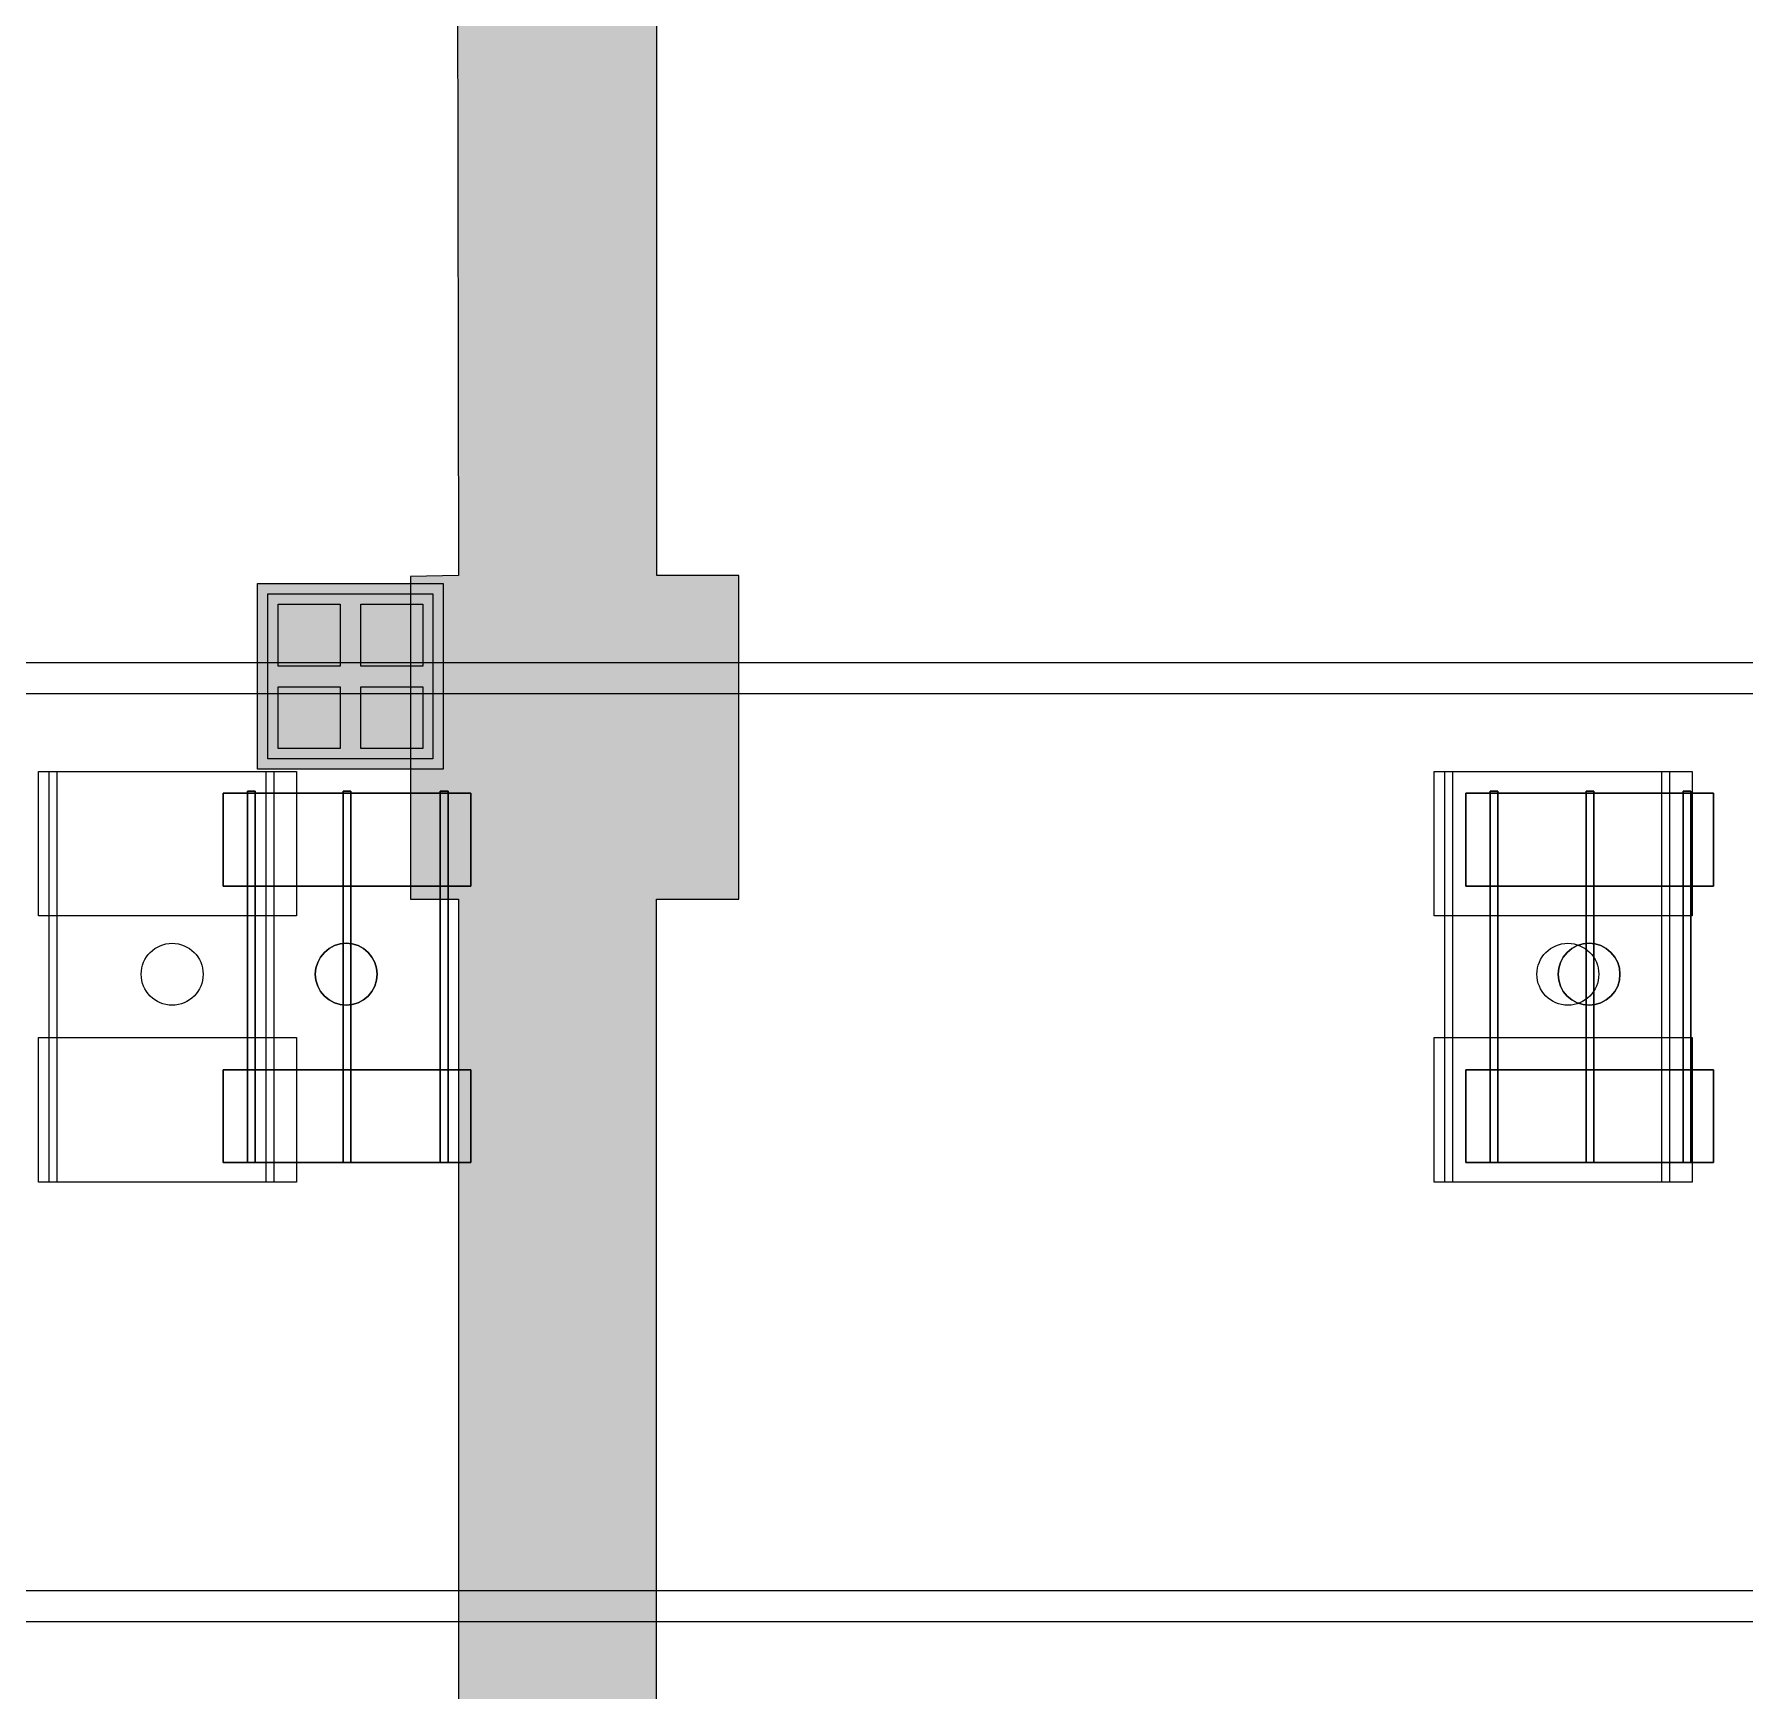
# Model space of a CAD drawing. Header units: inches. Extents: x -10671 to 1761, y -674 to 7170.
# Drawn here: x -3679.6 to -3347.9, y 3421.6 to 3742.8 of the extents above; entities that cross this region are included whole.
import ezdxf

# ---------------------------------------------------------------- set-up
doc = ezdxf.new("R2010")
doc.units = ezdxf.units.IN
doc.header["$LTSCALE"] = 19.2
doc.header["$MEASUREMENT"] = 0
for name, color, linetype, lineweight, true_color in [('DWG-bldg-utility box', 3, 'Continuous', 18, 0x00ff00), ('PDF', 6, 'Continuous', 5, 0xff00ff), ('Venue-Ceiling-HVAC', 7, 'Continuous', 5, 0xbbbbbb), ('Venue-Rigging Steel-High', 7, 'Continuous', 5, 0x800000)]:
    doc.layers.add(name, color=color, linetype=linetype, lineweight=lineweight, true_color=true_color)
doc.layers.add('Venue-Ceiling-Lights', color=7, linetype='Continuous', lineweight=5)
doc.layers.add('Venue-Floor Pockets', color=7, linetype='Continuous', lineweight=5)

# ---------------------------------------------------------------- blocks, each defined once
blk = doc.blocks.new('FLOORBOX')
at = {"layer": 'Venue-Floor Pockets', "linetype": 'Continuous', "lineweight": 0, "true_color": 0xaaaaaa}
blk.add_hatch(color=253, dxfattribs=at).paths.add_polyline_path([(-18, 18), (18, 18), (18, -18), (-18, -18)])
at = {"layer": 'Venue-Floor Pockets', "linetype": 'Continuous', "lineweight": 0, "true_color": 0xbbbbbb}
blk.add_hatch(color=9, dxfattribs=at).paths.add_polyline_path([(-16, 16), (16, 16), (16, -16), (-16, -16)])
at = {"layer": 'Venue-Floor Pockets', "linetype": 'Continuous', "lineweight": 0, "true_color": 0xdddddd}
for points in [[(-14, 14), (-2, 14), (-2, 2), (-14, 2)], [(2, 14), (14, 14), (14, 2), (2, 2)], [(-14, -2), (-2, -2), (-2, -14), (-14, -14)], [(2, -2), (14, -2), (14, -14), (2, -14)]]:
    blk.add_hatch(color=254, dxfattribs=at).paths.add_polyline_path(points)
at = {"layer": 'Venue-Floor Pockets', "color": 7, "linetype": 'Continuous', "lineweight": 5, "flags": 128}
for points in [[(-18, 18), (18, 18), (18, -18), (-18, -18)], [(-16, 16), (16, 16), (16, -16), (-16, -16)], [(-14, 14), (-2, 14), (-2, 2), (-14, 2)], [(2, 14), (14, 14), (14, 2), (2, 2)], [(-14, -2), (-2, -2), (-2, -14), (-14, -14)], [(2, -2), (14, -2), (14, -14), (2, -14)]]:
    blk.add_lwpolyline(points, close=True, dxfattribs=at)
blk = doc.blocks.new('Group-1619-1')
at = {"layer": 'PDF'}
for points, invisible_edges in [([(-3379.25, 3566.43, 388), (-3381.41, 3565.54, 388), (-3383.62, 3562.84, 388), (-3379.25, 3566.43, 388)], 15), ([(-3372.53, 3562.84, 388), (-3379.25, 3566.43, 388), (-3383.62, 3562.84, 388), (-3372.53, 3562.84, 388)], 15), ([(-3381.41, 3565.54, 398), (-3380.37, 3566.09, 398), (-3379.25, 3566.43, 398), (-3381.41, 3565.54, 398)], 12), ([(-3381.41, 3565.54, 398), (-3379.25, 3566.43, 398), (-3376.91, 3566.43, 398), (-3381.41, 3565.54, 398)], 15), ([(-3381.41, 3565.54, 398), (-3376.91, 3566.43, 398), (-3372.53, 3562.84, 398), (-3381.41, 3565.54, 398)], 15), ([(-3379.25, 3566.43, 388), (-3380.37, 3566.09, 388), (-3381.41, 3565.54, 388), (-3379.25, 3566.43, 388)], 12), ([(-3379.25, 3566.43, 398), (-3378.08, 3566.55, 398), (-3376.91, 3566.43, 398), (-3379.25, 3566.43, 398)], 12), ([(-3376.91, 3566.43, 388), (-3378.08, 3566.55, 388), (-3379.25, 3566.43, 388), (-3376.91, 3566.43, 388)], 12), ([(-3374.74, 3565.54, 388), (-3376.91, 3566.43, 388), (-3379.25, 3566.43, 388), (-3374.74, 3565.54, 388)], 15), ([(-3372.53, 3562.84, 388), (-3374.74, 3565.54, 388), (-3379.25, 3566.43, 388), (-3372.53, 3562.84, 388)], 15), ([(-3376.91, 3566.43, 398), (-3375.78, 3566.09, 398), (-3374.74, 3565.54, 398), (-3376.91, 3566.43, 398)], 12), ([(-3376.91, 3566.43, 398), (-3374.74, 3565.54, 398), (-3372.53, 3562.84, 398), (-3376.91, 3566.43, 398)], 15), ([(-3374.74, 3565.54, 388), (-3375.78, 3566.09, 388), (-3376.91, 3566.43, 388), (-3374.74, 3565.54, 388)], 12), ([(-3384.08, 3560.55, 398), (-3383.96, 3561.72, 398), (-3383.62, 3562.84, 398), (-3384.08, 3560.55, 398)], 12), ([(-3383.96, 3559.38, 398), (-3384.08, 3560.55, 398), (-3383.62, 3562.84, 398), (-3383.96, 3559.38, 398)], 14), ([(-3383.62, 3562.84, 388), (-3383.96, 3561.72, 388), (-3384.08, 3560.55, 388), (-3383.62, 3562.84, 388)], 12), ([(-3383.62, 3562.84, 388), (-3384.08, 3560.55, 388), (-3383.96, 3559.38, 388), (-3383.62, 3562.84, 388)], 13), ([(-3383.96, 3559.38, 398), (-3383.62, 3562.84, 398), (-3381.41, 3565.54, 398), (-3383.96, 3559.38, 398)], 15), ([(-3380.37, 3555, 398), (-3383.96, 3559.38, 398), (-3381.41, 3565.54, 398), (-3380.37, 3555, 398)], 15), ([(-3383.62, 3562.84, 388), (-3383.96, 3559.38, 388), (-3380.37, 3555, 388), (-3383.62, 3562.84, 388)], 15), ([(-3383.62, 3562.84, 398), (-3383.07, 3563.88, 398), (-3381.41, 3565.54, 398), (-3383.62, 3562.84, 398)], 14), ([(-3381.41, 3565.54, 388), (-3383.07, 3563.88, 388), (-3383.62, 3562.84, 388), (-3381.41, 3565.54, 388)], 13), ([(-3383.62, 3562.84, 388), (-3380.37, 3555, 388), (-3372.53, 3562.84, 388), (-3383.62, 3562.84, 388)], 15), ([(-3383.07, 3563.88, 398), (-3382.32, 3564.79, 398), (-3381.41, 3565.54, 398), (-3383.07, 3563.88, 398)], 12), ([(-3381.41, 3565.54, 388), (-3382.32, 3564.79, 388), (-3383.07, 3563.88, 388), (-3381.41, 3565.54, 388)], 12), ([(-3380.37, 3555, 398), (-3381.41, 3565.54, 398), (-3372.53, 3562.84, 398), (-3380.37, 3555, 398)], 15), ([(-3372.53, 3562.84, 398), (-3373.09, 3557.21, 398), (-3380.37, 3555, 398), (-3372.53, 3562.84, 398)], 15), ([(-3380.37, 3555, 388), (-3373.09, 3557.21, 388), (-3372.53, 3562.84, 388), (-3380.37, 3555, 388)], 15), ([(-3374.74, 3565.54, 398), (-3373.83, 3564.79, 398), (-3373.09, 3563.88, 398), (-3374.74, 3565.54, 398)], 12), ([(-3374.74, 3565.54, 398), (-3373.09, 3563.88, 398), (-3372.53, 3562.84, 398), (-3374.74, 3565.54, 398)], 13), ([(-3373.09, 3563.88, 388), (-3373.83, 3564.79, 388), (-3374.74, 3565.54, 388), (-3373.09, 3563.88, 388)], 12), ([(-3372.53, 3562.84, 388), (-3373.09, 3563.88, 388), (-3374.74, 3565.54, 388), (-3372.53, 3562.84, 388)], 14), ([(-3372.53, 3562.84, 398), (-3372.08, 3560.55, 398), (-3373.09, 3557.21, 398), (-3372.53, 3562.84, 398)], 15), ([(-3373.09, 3557.21, 388), (-3372.08, 3560.55, 388), (-3372.53, 3562.84, 388), (-3373.09, 3557.21, 388)], 15), ([(-3372.53, 3562.84, 398), (-3372.19, 3561.72, 398), (-3372.08, 3560.55, 398), (-3372.53, 3562.84, 398)], 12), ([(-3372.08, 3560.55, 388), (-3372.19, 3561.72, 388), (-3372.53, 3562.84, 388), (-3372.08, 3560.55, 388)], 12), ([(-3383.07, 3557.21, 398), (-3383.62, 3558.25, 398), (-3383.96, 3559.38, 398), (-3383.07, 3557.21, 398)], 12), ([(-3382.32, 3556.3, 398), (-3383.07, 3557.21, 398), (-3383.96, 3559.38, 398), (-3382.32, 3556.3, 398)], 14), ([(-3380.37, 3555, 398), (-3382.32, 3556.3, 398), (-3383.96, 3559.38, 398), (-3380.37, 3555, 398)], 15), ([(-3383.96, 3559.38, 388), (-3383.62, 3558.25, 388), (-3383.07, 3557.21, 388), (-3383.96, 3559.38, 388)], 12), ([(-3383.96, 3559.38, 388), (-3383.07, 3557.21, 388), (-3382.32, 3556.3, 388), (-3383.96, 3559.38, 388)], 13), ([(-3383.96, 3559.38, 388), (-3382.32, 3556.3, 388), (-3380.37, 3555, 388), (-3383.96, 3559.38, 388)], 15), ([(-3372.08, 3560.55, 398), (-3372.19, 3559.38, 398), (-3373.09, 3557.21, 398), (-3372.08, 3560.55, 398)], 14), ([(-3373.09, 3557.21, 388), (-3372.19, 3559.38, 388), (-3372.08, 3560.55, 388), (-3373.09, 3557.21, 388)], 13), ([(-3372.19, 3559.38, 398), (-3372.53, 3558.25, 398), (-3373.09, 3557.21, 398), (-3372.19, 3559.38, 398)], 12), ([(-3373.09, 3557.21, 388), (-3372.53, 3558.25, 388), (-3372.19, 3559.38, 388), (-3373.09, 3557.21, 388)], 12), ([(-3380.37, 3555, 398), (-3381.41, 3555.56, 398), (-3382.32, 3556.3, 398), (-3380.37, 3555, 398)], 12), ([(-3382.32, 3556.3, 388), (-3381.41, 3555.56, 388), (-3380.37, 3555, 388), (-3382.32, 3556.3, 388)], 12), ([(-3373.09, 3557.21, 398), (-3376.91, 3554.66, 398), (-3380.37, 3555, 398), (-3373.09, 3557.21, 398)], 15), ([(-3380.37, 3555, 388), (-3376.91, 3554.66, 388), (-3373.09, 3557.21, 388), (-3380.37, 3555, 388)], 15), ([(-3373.09, 3557.21, 398), (-3375.78, 3555, 398), (-3376.91, 3554.66, 398), (-3373.09, 3557.21, 398)], 13), ([(-3376.91, 3554.66, 388), (-3375.78, 3555, 388), (-3373.09, 3557.21, 388), (-3376.91, 3554.66, 388)], 14), ([(-3373.09, 3557.21, 398), (-3373.83, 3556.3, 398), (-3375.78, 3555, 398), (-3373.09, 3557.21, 398)], 14), ([(-3375.78, 3555, 388), (-3373.83, 3556.3, 388), (-3373.09, 3557.21, 388), (-3375.78, 3555, 388)], 13), ([(-3373.83, 3556.3, 398), (-3374.74, 3555.56, 398), (-3375.78, 3555, 398), (-3373.83, 3556.3, 398)], 12), ([(-3375.78, 3555, 388), (-3374.74, 3555.56, 388), (-3373.83, 3556.3, 388), (-3375.78, 3555, 388)], 12), ([(-3376.91, 3554.66, 398), (-3379.25, 3554.66, 398), (-3380.37, 3555, 398), (-3376.91, 3554.66, 398)], 13), ([(-3380.37, 3555, 388), (-3379.25, 3554.66, 388), (-3376.91, 3554.66, 388), (-3380.37, 3555, 388)], 14), ([(-3376.91, 3554.66, 398), (-3378.08, 3554.55, 398), (-3379.25, 3554.66, 398), (-3376.91, 3554.66, 398)], 12), ([(-3379.25, 3554.66, 388), (-3378.08, 3554.55, 388), (-3376.91, 3554.66, 388), (-3379.25, 3554.66, 388)], 12)]:
    blk.add_3dface(points, dxfattribs=dict(at, invisible_edges=invisible_edges))
for points in [[(-3381.41, 3565.54, 388), (-3381.41, 3565.54, 398), (-3380.37, 3566.09, 398), (-3380.37, 3566.09, 388)], [(-3380.37, 3566.09, 388), (-3380.37, 3566.09, 398), (-3379.25, 3566.43, 398), (-3379.25, 3566.43, 388)], [(-3379.25, 3566.43, 388), (-3379.25, 3566.43, 398), (-3378.08, 3566.55, 398), (-3378.08, 3566.55, 388)], [(-3378.08, 3566.55, 388), (-3378.08, 3566.55, 398), (-3376.91, 3566.43, 398), (-3376.91, 3566.43, 388)], [(-3376.91, 3566.43, 388), (-3376.91, 3566.43, 398), (-3375.78, 3566.09, 398), (-3375.78, 3566.09, 388)], [(-3375.78, 3566.09, 388), (-3375.78, 3566.09, 398), (-3374.74, 3565.54, 398), (-3374.74, 3565.54, 388)], [(-3383.96, 3561.72, 388), (-3383.96, 3561.72, 398), (-3383.62, 3562.84, 398), (-3383.62, 3562.84, 388)], [(-3383.62, 3562.84, 388), (-3383.62, 3562.84, 398), (-3383.07, 3563.88, 398), (-3383.07, 3563.88, 388)], [(-3383.07, 3563.88, 388), (-3383.07, 3563.88, 398), (-3382.32, 3564.79, 398), (-3382.32, 3564.79, 388)], [(-3382.32, 3564.79, 388), (-3382.32, 3564.79, 398), (-3381.41, 3565.54, 398), (-3381.41, 3565.54, 388)], [(-3374.74, 3565.54, 388), (-3374.74, 3565.54, 398), (-3373.83, 3564.79, 398), (-3373.83, 3564.79, 388)], [(-3373.83, 3564.79, 388), (-3373.83, 3564.79, 398), (-3373.09, 3563.88, 398), (-3373.09, 3563.88, 388)], [(-3373.09, 3563.88, 388), (-3373.09, 3563.88, 398), (-3372.53, 3562.84, 398), (-3372.53, 3562.84, 388)], [(-3372.53, 3562.84, 388), (-3372.53, 3562.84, 398), (-3372.19, 3561.72, 398), (-3372.19, 3561.72, 388)], [(-3384.08, 3560.55, 388), (-3384.08, 3560.55, 398), (-3383.96, 3561.72, 398), (-3383.96, 3561.72, 388)], [(-3383.96, 3559.38, 388), (-3383.96, 3559.38, 398), (-3384.08, 3560.55, 398), (-3384.08, 3560.55, 388)], [(-3383.62, 3558.25, 388), (-3383.62, 3558.25, 398), (-3383.96, 3559.38, 398), (-3383.96, 3559.38, 388)], [(-3372.19, 3559.38, 388), (-3372.19, 3559.38, 398), (-3372.53, 3558.25, 398), (-3372.53, 3558.25, 388)], [(-3372.19, 3561.72, 388), (-3372.19, 3561.72, 398), (-3372.08, 3560.55, 398), (-3372.08, 3560.55, 388)], [(-3372.08, 3560.55, 388), (-3372.08, 3560.55, 398), (-3372.19, 3559.38, 398), (-3372.19, 3559.38, 388)], [(-3383.07, 3557.21, 388), (-3383.07, 3557.21, 398), (-3383.62, 3558.25, 398), (-3383.62, 3558.25, 388)], [(-3382.32, 3556.3, 388), (-3382.32, 3556.3, 398), (-3383.07, 3557.21, 398), (-3383.07, 3557.21, 388)], [(-3381.41, 3555.56, 388), (-3381.41, 3555.56, 398), (-3382.32, 3556.3, 398), (-3382.32, 3556.3, 388)], [(-3373.83, 3556.3, 388), (-3373.83, 3556.3, 398), (-3374.74, 3555.56, 398), (-3374.74, 3555.56, 388)], [(-3373.09, 3557.21, 388), (-3373.09, 3557.21, 398), (-3373.83, 3556.3, 398), (-3373.83, 3556.3, 388)], [(-3372.53, 3558.25, 388), (-3372.53, 3558.25, 398), (-3373.09, 3557.21, 398), (-3373.09, 3557.21, 388)], [(-3380.37, 3555, 388), (-3380.37, 3555, 398), (-3381.41, 3555.56, 398), (-3381.41, 3555.56, 388)], [(-3379.25, 3554.66, 388), (-3379.25, 3554.66, 398), (-3380.37, 3555, 398), (-3380.37, 3555, 388)], [(-3378.08, 3554.55, 388), (-3378.08, 3554.55, 398), (-3379.25, 3554.66, 398), (-3379.25, 3554.66, 388)], [(-3376.91, 3554.66, 388), (-3376.91, 3554.66, 398), (-3378.08, 3554.55, 398), (-3378.08, 3554.55, 388)], [(-3375.78, 3555, 388), (-3375.78, 3555, 398), (-3376.91, 3554.66, 398), (-3376.91, 3554.66, 388)], [(-3374.74, 3555.56, 388), (-3374.74, 3555.56, 398), (-3375.78, 3555, 398), (-3375.78, 3555, 388)]]:
    blk.add_3dface(points, dxfattribs=at)
blk = doc.blocks.new('Group-1620-1')
at = {"layer": 'PDF'}
for points in [[(-3401.95, 3595.65, 393.91), (-3401.95, 3595.65, 397.91), (-3353.95, 3595.65, 397.91), (-3353.95, 3595.65, 393.91)], [(-3401.95, 3577.65, 393.91), (-3401.95, 3577.65, 397.91), (-3401.95, 3595.65, 397.91), (-3401.95, 3595.65, 393.91)], [(-3353.95, 3595.65, 397.91), (-3401.95, 3595.65, 397.91), (-3401.95, 3577.65, 397.91), (-3353.95, 3577.65, 397.91)], [(-3353.95, 3577.65, 393.91), (-3401.95, 3577.65, 393.91), (-3401.95, 3595.65, 393.91), (-3353.95, 3595.65, 393.91)], [(-3353.95, 3595.65, 393.91), (-3353.95, 3595.65, 397.91), (-3353.95, 3577.65, 397.91), (-3353.95, 3577.65, 393.91)], [(-3353.95, 3577.65, 393.91), (-3353.95, 3577.65, 397.91), (-3401.95, 3577.65, 397.91), (-3401.95, 3577.65, 393.91)]]:
    blk.add_3dface(points, dxfattribs=at)
blk = doc.blocks.new('Group-1621-1')
at = {"layer": 'PDF'}
for points in [[(-3359.85, 3596.04, 397.97), (-3359.85, 3596.04, 398.97), (-3358.35, 3596.04, 398.97), (-3358.35, 3596.04, 397.97)], [(-3359.85, 3524.04, 397.97), (-3359.85, 3524.04, 398.97), (-3359.85, 3596.04, 398.97), (-3359.85, 3596.04, 397.97)], [(-3358.35, 3596.04, 398.97), (-3359.85, 3596.04, 398.97), (-3359.85, 3524.04, 398.97), (-3358.35, 3524.04, 398.97)], [(-3358.35, 3524.04, 397.97), (-3359.85, 3524.04, 397.97), (-3359.85, 3596.04, 397.97), (-3358.35, 3596.04, 397.97)], [(-3358.35, 3596.04, 397.97), (-3358.35, 3596.04, 398.97), (-3358.35, 3524.04, 398.97), (-3358.35, 3524.04, 397.97)], [(-3358.35, 3524.04, 397.97), (-3358.35, 3524.04, 398.97), (-3359.85, 3524.04, 398.97), (-3359.85, 3524.04, 397.97)]]:
    blk.add_3dface(points, dxfattribs=at)
blk = doc.blocks.new('Group-1622-1')
at = {"layer": 'PDF'}
for points in [[(-3378.67, 3596.04, 397.97), (-3378.67, 3596.04, 398.97), (-3377.17, 3596.04, 398.97), (-3377.17, 3596.04, 397.97)], [(-3378.67, 3524.04, 397.97), (-3378.67, 3524.04, 398.97), (-3378.67, 3596.04, 398.97), (-3378.67, 3596.04, 397.97)], [(-3377.17, 3596.04, 398.97), (-3378.67, 3596.04, 398.97), (-3378.67, 3524.04, 398.97), (-3377.17, 3524.04, 398.97)], [(-3377.17, 3524.04, 397.97), (-3378.67, 3524.04, 397.97), (-3378.67, 3596.04, 397.97), (-3377.17, 3596.04, 397.97)], [(-3377.17, 3596.04, 397.97), (-3377.17, 3596.04, 398.97), (-3377.17, 3524.04, 398.97), (-3377.17, 3524.04, 397.97)], [(-3377.17, 3524.04, 397.97), (-3377.17, 3524.04, 398.97), (-3378.67, 3524.04, 398.97), (-3378.67, 3524.04, 397.97)]]:
    blk.add_3dface(points, dxfattribs=at)
blk = doc.blocks.new('Group-1623-1')
at = {"layer": 'PDF'}
for points in [[(-3397.26, 3596.04, 397.97), (-3397.26, 3596.04, 398.97), (-3395.76, 3596.04, 398.97), (-3395.76, 3596.04, 397.97)], [(-3397.26, 3524.04, 397.97), (-3397.26, 3524.04, 398.97), (-3397.26, 3596.04, 398.97), (-3397.26, 3596.04, 397.97)], [(-3395.76, 3596.04, 398.97), (-3397.26, 3596.04, 398.97), (-3397.26, 3524.04, 398.97), (-3395.76, 3524.04, 398.97)], [(-3395.76, 3524.04, 397.97), (-3397.26, 3524.04, 397.97), (-3397.26, 3596.04, 397.97), (-3395.76, 3596.04, 397.97)], [(-3395.76, 3596.04, 397.97), (-3395.76, 3596.04, 398.97), (-3395.76, 3524.04, 398.97), (-3395.76, 3524.04, 397.97)], [(-3395.76, 3524.04, 397.97), (-3395.76, 3524.04, 398.97), (-3397.26, 3524.04, 398.97), (-3397.26, 3524.04, 397.97)]]:
    blk.add_3dface(points, dxfattribs=at)
blk = doc.blocks.new('Group-1624-1')
at = {"layer": 'PDF'}
for points in [[(-3401.95, 3542.02, 393.91), (-3401.95, 3542.02, 397.91), (-3353.95, 3542.02, 397.91), (-3353.95, 3542.02, 393.91)], [(-3401.95, 3524.02, 393.91), (-3401.95, 3524.02, 397.91), (-3401.95, 3542.02, 397.91), (-3401.95, 3542.02, 393.91)], [(-3353.95, 3542.02, 397.91), (-3401.95, 3542.02, 397.91), (-3401.95, 3524.02, 397.91), (-3353.95, 3524.02, 397.91)], [(-3353.95, 3524.02, 393.91), (-3401.95, 3524.02, 393.91), (-3401.95, 3542.02, 393.91), (-3353.95, 3542.02, 393.91)], [(-3353.95, 3542.02, 393.91), (-3353.95, 3542.02, 397.91), (-3353.95, 3524.02, 397.91), (-3353.95, 3524.02, 393.91)], [(-3353.95, 3524.02, 393.91), (-3353.95, 3524.02, 397.91), (-3401.95, 3524.02, 397.91), (-3401.95, 3524.02, 393.91)]]:
    blk.add_3dface(points, dxfattribs=at)
blk = doc.blocks.new('Group-1625-1')
at = {"layer": 'PDF'}
for name in ['Group-1623-1', 'Group-1622-1', 'Group-1621-1', 'Group-1620-1', 'Group-1619-1', 'Group-1624-1']:
    blk.add_blockref(name, (0, 0), dxfattribs=at)
blk = doc.blocks.new('Group-1710-1')
at = {"layer": 'PDF'}
for points, invisible_edges in [([(-3624.62, 3562.84, 398), (-3622.41, 3565.54, 398), (-3619.08, 3566.55, 398), (-3624.62, 3562.84, 398)], 15), ([(-3624.07, 3557.21, 398), (-3624.62, 3562.84, 398), (-3619.08, 3566.55, 398), (-3624.07, 3557.21, 398)], 15), ([(-3619.08, 3566.55, 388), (-3622.41, 3565.54, 388), (-3624.62, 3562.84, 388), (-3619.08, 3566.55, 388)], 15), ([(-3619.08, 3566.55, 388), (-3624.62, 3562.84, 388), (-3624.07, 3557.21, 388), (-3619.08, 3566.55, 388)], 15), ([(-3624.07, 3557.21, 398), (-3619.08, 3566.55, 398), (-3613.08, 3560.55, 398), (-3624.07, 3557.21, 398)], 15), ([(-3624.07, 3557.21, 388), (-3613.08, 3560.55, 388), (-3619.08, 3566.55, 388), (-3624.07, 3557.21, 388)], 15), ([(-3622.41, 3565.54, 398), (-3620.25, 3566.43, 398), (-3619.08, 3566.55, 398), (-3622.41, 3565.54, 398)], 13), ([(-3619.08, 3566.55, 388), (-3620.25, 3566.43, 388), (-3622.41, 3565.54, 388), (-3619.08, 3566.55, 388)], 14), ([(-3622.41, 3565.54, 398), (-3621.37, 3566.09, 398), (-3620.25, 3566.43, 398), (-3622.41, 3565.54, 398)], 12), ([(-3620.25, 3566.43, 388), (-3621.37, 3566.09, 388), (-3622.41, 3565.54, 388), (-3620.25, 3566.43, 388)], 12), ([(-3619.08, 3566.55, 398), (-3617.91, 3566.43, 398), (-3616.78, 3566.09, 398), (-3619.08, 3566.55, 398)], 12), ([(-3619.08, 3566.55, 398), (-3616.78, 3566.09, 398), (-3614.09, 3563.88, 398), (-3619.08, 3566.55, 398)], 15), ([(-3619.08, 3566.55, 398), (-3614.09, 3563.88, 398), (-3613.08, 3560.55, 398), (-3619.08, 3566.55, 398)], 15), ([(-3616.78, 3566.09, 388), (-3617.91, 3566.43, 388), (-3619.08, 3566.55, 388), (-3616.78, 3566.09, 388)], 12), ([(-3614.09, 3563.88, 388), (-3616.78, 3566.09, 388), (-3619.08, 3566.55, 388), (-3614.09, 3563.88, 388)], 15), ([(-3613.08, 3560.55, 388), (-3614.09, 3563.88, 388), (-3619.08, 3566.55, 388), (-3613.08, 3560.55, 388)], 15), ([(-3616.78, 3566.09, 398), (-3615.74, 3565.54, 398), (-3614.09, 3563.88, 398), (-3616.78, 3566.09, 398)], 14), ([(-3614.09, 3563.88, 388), (-3615.74, 3565.54, 388), (-3616.78, 3566.09, 388), (-3614.09, 3563.88, 388)], 13), ([(-3625.08, 3560.55, 398), (-3624.96, 3561.72, 398), (-3624.62, 3562.84, 398), (-3625.08, 3560.55, 398)], 12), ([(-3624.07, 3557.21, 398), (-3625.08, 3560.55, 398), (-3624.62, 3562.84, 398), (-3624.07, 3557.21, 398)], 15), ([(-3624.62, 3562.84, 388), (-3624.96, 3561.72, 388), (-3625.08, 3560.55, 388), (-3624.62, 3562.84, 388)], 12), ([(-3624.62, 3562.84, 388), (-3625.08, 3560.55, 388), (-3624.07, 3557.21, 388), (-3624.62, 3562.84, 388)], 15), ([(-3624.62, 3562.84, 398), (-3624.07, 3563.88, 398), (-3622.41, 3565.54, 398), (-3624.62, 3562.84, 398)], 14), ([(-3622.41, 3565.54, 388), (-3624.07, 3563.88, 388), (-3624.62, 3562.84, 388), (-3622.41, 3565.54, 388)], 13), ([(-3624.07, 3563.88, 398), (-3623.32, 3564.79, 398), (-3622.41, 3565.54, 398), (-3624.07, 3563.88, 398)], 12), ([(-3622.41, 3565.54, 388), (-3623.32, 3564.79, 388), (-3624.07, 3563.88, 388), (-3622.41, 3565.54, 388)], 12), ([(-3615.74, 3565.54, 398), (-3614.83, 3564.79, 398), (-3614.09, 3563.88, 398), (-3615.74, 3565.54, 398)], 12), ([(-3614.09, 3563.88, 388), (-3614.83, 3564.79, 388), (-3615.74, 3565.54, 388), (-3614.09, 3563.88, 388)], 12), ([(-3614.09, 3563.88, 398), (-3613.53, 3562.84, 398), (-3613.08, 3560.55, 398), (-3614.09, 3563.88, 398)], 14), ([(-3613.08, 3560.55, 388), (-3613.53, 3562.84, 388), (-3614.09, 3563.88, 388), (-3613.08, 3560.55, 388)], 13), ([(-3613.53, 3562.84, 398), (-3613.19, 3561.72, 398), (-3613.08, 3560.55, 398), (-3613.53, 3562.84, 398)], 12), ([(-3613.08, 3560.55, 388), (-3613.19, 3561.72, 388), (-3613.53, 3562.84, 388), (-3613.08, 3560.55, 388)], 12), ([(-3624.07, 3557.21, 398), (-3624.96, 3559.38, 398), (-3625.08, 3560.55, 398), (-3624.07, 3557.21, 398)], 13), ([(-3625.08, 3560.55, 388), (-3624.96, 3559.38, 388), (-3624.07, 3557.21, 388), (-3625.08, 3560.55, 388)], 14), ([(-3624.07, 3557.21, 398), (-3624.62, 3558.25, 398), (-3624.96, 3559.38, 398), (-3624.07, 3557.21, 398)], 12), ([(-3624.96, 3559.38, 388), (-3624.62, 3558.25, 388), (-3624.07, 3557.21, 388), (-3624.96, 3559.38, 388)], 12), ([(-3613.08, 3560.55, 398), (-3616.78, 3555, 398), (-3624.07, 3557.21, 398), (-3613.08, 3560.55, 398)], 15), ([(-3624.07, 3557.21, 388), (-3616.78, 3555, 388), (-3613.08, 3560.55, 388), (-3624.07, 3557.21, 388)], 15), ([(-3613.08, 3560.55, 398), (-3614.09, 3557.21, 398), (-3616.78, 3555, 398), (-3613.08, 3560.55, 398)], 15), ([(-3616.78, 3555, 388), (-3614.09, 3557.21, 388), (-3613.08, 3560.55, 388), (-3616.78, 3555, 388)], 15), ([(-3613.08, 3560.55, 398), (-3613.19, 3559.38, 398), (-3614.09, 3557.21, 398), (-3613.08, 3560.55, 398)], 14), ([(-3614.09, 3557.21, 388), (-3613.19, 3559.38, 388), (-3613.08, 3560.55, 388), (-3614.09, 3557.21, 388)], 13), ([(-3613.19, 3559.38, 398), (-3613.53, 3558.25, 398), (-3614.09, 3557.21, 398), (-3613.19, 3559.38, 398)], 12), ([(-3614.09, 3557.21, 388), (-3613.53, 3558.25, 388), (-3613.19, 3559.38, 388), (-3614.09, 3557.21, 388)], 12), ([(-3621.37, 3555, 398), (-3623.32, 3556.3, 398), (-3624.07, 3557.21, 398), (-3621.37, 3555, 398)], 13), ([(-3616.78, 3555, 398), (-3621.37, 3555, 398), (-3624.07, 3557.21, 398), (-3616.78, 3555, 398)], 15), ([(-3624.07, 3557.21, 388), (-3623.32, 3556.3, 388), (-3621.37, 3555, 388), (-3624.07, 3557.21, 388)], 14), ([(-3624.07, 3557.21, 388), (-3621.37, 3555, 388), (-3616.78, 3555, 388), (-3624.07, 3557.21, 388)], 15), ([(-3621.37, 3555, 398), (-3622.41, 3555.56, 398), (-3623.32, 3556.3, 398), (-3621.37, 3555, 398)], 12), ([(-3623.32, 3556.3, 388), (-3622.41, 3555.56, 388), (-3621.37, 3555, 388), (-3623.32, 3556.3, 388)], 12), ([(-3614.09, 3557.21, 398), (-3614.83, 3556.3, 398), (-3616.78, 3555, 398), (-3614.09, 3557.21, 398)], 14), ([(-3616.78, 3555, 388), (-3614.83, 3556.3, 388), (-3614.09, 3557.21, 388), (-3616.78, 3555, 388)], 13), ([(-3614.83, 3556.3, 398), (-3615.74, 3555.56, 398), (-3616.78, 3555, 398), (-3614.83, 3556.3, 398)], 12), ([(-3616.78, 3555, 388), (-3615.74, 3555.56, 388), (-3614.83, 3556.3, 388), (-3616.78, 3555, 388)], 12), ([(-3619.08, 3554.55, 398), (-3620.25, 3554.66, 398), (-3621.37, 3555, 398), (-3619.08, 3554.55, 398)], 12), ([(-3616.78, 3555, 398), (-3619.08, 3554.55, 398), (-3621.37, 3555, 398), (-3616.78, 3555, 398)], 15), ([(-3621.37, 3555, 388), (-3620.25, 3554.66, 388), (-3619.08, 3554.55, 388), (-3621.37, 3555, 388)], 12), ([(-3621.37, 3555, 388), (-3619.08, 3554.55, 388), (-3616.78, 3555, 388), (-3621.37, 3555, 388)], 15), ([(-3616.78, 3555, 398), (-3617.91, 3554.66, 398), (-3619.08, 3554.55, 398), (-3616.78, 3555, 398)], 12), ([(-3619.08, 3554.55, 388), (-3617.91, 3554.66, 388), (-3616.78, 3555, 388), (-3619.08, 3554.55, 388)], 12)]:
    blk.add_3dface(points, dxfattribs=dict(at, invisible_edges=invisible_edges))
for points in [[(-3622.41, 3565.54, 388), (-3622.41, 3565.54, 398), (-3621.37, 3566.09, 398), (-3621.37, 3566.09, 388)], [(-3621.37, 3566.09, 388), (-3621.37, 3566.09, 398), (-3620.25, 3566.43, 398), (-3620.25, 3566.43, 388)], [(-3620.25, 3566.43, 388), (-3620.25, 3566.43, 398), (-3619.08, 3566.55, 398), (-3619.08, 3566.55, 388)], [(-3619.08, 3566.55, 388), (-3619.08, 3566.55, 398), (-3617.91, 3566.43, 398), (-3617.91, 3566.43, 388)], [(-3617.91, 3566.43, 388), (-3617.91, 3566.43, 398), (-3616.78, 3566.09, 398), (-3616.78, 3566.09, 388)], [(-3616.78, 3566.09, 388), (-3616.78, 3566.09, 398), (-3615.74, 3565.54, 398), (-3615.74, 3565.54, 388)], [(-3624.96, 3561.72, 388), (-3624.96, 3561.72, 398), (-3624.62, 3562.84, 398), (-3624.62, 3562.84, 388)], [(-3624.62, 3562.84, 388), (-3624.62, 3562.84, 398), (-3624.07, 3563.88, 398), (-3624.07, 3563.88, 388)], [(-3624.07, 3563.88, 388), (-3624.07, 3563.88, 398), (-3623.32, 3564.79, 398), (-3623.32, 3564.79, 388)], [(-3623.32, 3564.79, 388), (-3623.32, 3564.79, 398), (-3622.41, 3565.54, 398), (-3622.41, 3565.54, 388)], [(-3615.74, 3565.54, 388), (-3615.74, 3565.54, 398), (-3614.83, 3564.79, 398), (-3614.83, 3564.79, 388)], [(-3614.83, 3564.79, 388), (-3614.83, 3564.79, 398), (-3614.09, 3563.88, 398), (-3614.09, 3563.88, 388)], [(-3614.09, 3563.88, 388), (-3614.09, 3563.88, 398), (-3613.53, 3562.84, 398), (-3613.53, 3562.84, 388)], [(-3613.53, 3562.84, 388), (-3613.53, 3562.84, 398), (-3613.19, 3561.72, 398), (-3613.19, 3561.72, 388)], [(-3625.08, 3560.55, 388), (-3625.08, 3560.55, 398), (-3624.96, 3561.72, 398), (-3624.96, 3561.72, 388)], [(-3624.96, 3559.38, 388), (-3624.96, 3559.38, 398), (-3625.08, 3560.55, 398), (-3625.08, 3560.55, 388)], [(-3624.62, 3558.25, 388), (-3624.62, 3558.25, 398), (-3624.96, 3559.38, 398), (-3624.96, 3559.38, 388)], [(-3613.19, 3559.38, 388), (-3613.19, 3559.38, 398), (-3613.53, 3558.25, 398), (-3613.53, 3558.25, 388)], [(-3613.19, 3561.72, 388), (-3613.19, 3561.72, 398), (-3613.08, 3560.55, 398), (-3613.08, 3560.55, 388)], [(-3613.08, 3560.55, 388), (-3613.08, 3560.55, 398), (-3613.19, 3559.38, 398), (-3613.19, 3559.38, 388)], [(-3624.07, 3557.21, 388), (-3624.07, 3557.21, 398), (-3624.62, 3558.25, 398), (-3624.62, 3558.25, 388)], [(-3623.32, 3556.3, 388), (-3623.32, 3556.3, 398), (-3624.07, 3557.21, 398), (-3624.07, 3557.21, 388)], [(-3622.41, 3555.56, 388), (-3622.41, 3555.56, 398), (-3623.32, 3556.3, 398), (-3623.32, 3556.3, 388)], [(-3614.83, 3556.3, 388), (-3614.83, 3556.3, 398), (-3615.74, 3555.56, 398), (-3615.74, 3555.56, 388)], [(-3614.09, 3557.21, 388), (-3614.09, 3557.21, 398), (-3614.83, 3556.3, 398), (-3614.83, 3556.3, 388)], [(-3613.53, 3558.25, 388), (-3613.53, 3558.25, 398), (-3614.09, 3557.21, 398), (-3614.09, 3557.21, 388)], [(-3621.37, 3555, 388), (-3621.37, 3555, 398), (-3622.41, 3555.56, 398), (-3622.41, 3555.56, 388)], [(-3620.25, 3554.66, 388), (-3620.25, 3554.66, 398), (-3621.37, 3555, 398), (-3621.37, 3555, 388)], [(-3619.08, 3554.55, 388), (-3619.08, 3554.55, 398), (-3620.25, 3554.66, 398), (-3620.25, 3554.66, 388)], [(-3617.91, 3554.66, 388), (-3617.91, 3554.66, 398), (-3619.08, 3554.55, 398), (-3619.08, 3554.55, 388)], [(-3616.78, 3555, 388), (-3616.78, 3555, 398), (-3617.91, 3554.66, 398), (-3617.91, 3554.66, 388)], [(-3615.74, 3555.56, 388), (-3615.74, 3555.56, 398), (-3616.78, 3555, 398), (-3616.78, 3555, 388)]]:
    blk.add_3dface(points, dxfattribs=at)
blk = doc.blocks.new('Group-1711-1')
at = {"layer": 'PDF'}
for points in [[(-3642.95, 3595.65, 393.91), (-3642.95, 3595.65, 397.91), (-3594.95, 3595.65, 397.91), (-3594.95, 3595.65, 393.91)], [(-3642.95, 3577.65, 393.91), (-3642.95, 3577.65, 397.91), (-3642.95, 3595.65, 397.91), (-3642.95, 3595.65, 393.91)], [(-3594.95, 3595.65, 397.91), (-3642.95, 3595.65, 397.91), (-3642.95, 3577.65, 397.91), (-3594.95, 3577.65, 397.91)], [(-3594.95, 3577.65, 393.91), (-3642.95, 3577.65, 393.91), (-3642.95, 3595.65, 393.91), (-3594.95, 3595.65, 393.91)], [(-3594.95, 3595.65, 393.91), (-3594.95, 3595.65, 397.91), (-3594.95, 3577.65, 397.91), (-3594.95, 3577.65, 393.91)], [(-3594.95, 3577.65, 393.91), (-3594.95, 3577.65, 397.91), (-3642.95, 3577.65, 397.91), (-3642.95, 3577.65, 393.91)]]:
    blk.add_3dface(points, dxfattribs=at)
blk = doc.blocks.new('Group-1712-1')
at = {"layer": 'PDF'}
for points in [[(-3600.85, 3596.04, 397.97), (-3600.85, 3596.04, 398.97), (-3599.35, 3596.04, 398.97), (-3599.35, 3596.04, 397.97)], [(-3600.85, 3524.04, 397.97), (-3600.85, 3524.04, 398.97), (-3600.85, 3596.04, 398.97), (-3600.85, 3596.04, 397.97)], [(-3599.35, 3596.04, 398.97), (-3600.85, 3596.04, 398.97), (-3600.85, 3524.04, 398.97), (-3599.35, 3524.04, 398.97)], [(-3599.35, 3524.04, 397.97), (-3600.85, 3524.04, 397.97), (-3600.85, 3596.04, 397.97), (-3599.35, 3596.04, 397.97)], [(-3599.35, 3596.04, 397.97), (-3599.35, 3596.04, 398.97), (-3599.35, 3524.04, 398.97), (-3599.35, 3524.04, 397.97)], [(-3599.35, 3524.04, 397.97), (-3599.35, 3524.04, 398.97), (-3600.85, 3524.04, 398.97), (-3600.85, 3524.04, 397.97)]]:
    blk.add_3dface(points, dxfattribs=at)
blk = doc.blocks.new('Group-1713-1')
at = {"layer": 'PDF'}
for points in [[(-3619.67, 3596.04, 397.97), (-3619.67, 3596.04, 398.97), (-3618.17, 3596.04, 398.97), (-3618.17, 3596.04, 397.97)], [(-3619.67, 3524.04, 397.97), (-3619.67, 3524.04, 398.97), (-3619.67, 3596.04, 398.97), (-3619.67, 3596.04, 397.97)], [(-3618.17, 3596.04, 398.97), (-3619.67, 3596.04, 398.97), (-3619.67, 3524.04, 398.97), (-3618.17, 3524.04, 398.97)], [(-3618.17, 3524.04, 397.97), (-3619.67, 3524.04, 397.97), (-3619.67, 3596.04, 397.97), (-3618.17, 3596.04, 397.97)], [(-3618.17, 3596.04, 397.97), (-3618.17, 3596.04, 398.97), (-3618.17, 3524.04, 398.97), (-3618.17, 3524.04, 397.97)], [(-3618.17, 3524.04, 397.97), (-3618.17, 3524.04, 398.97), (-3619.67, 3524.04, 398.97), (-3619.67, 3524.04, 397.97)]]:
    blk.add_3dface(points, dxfattribs=at)
blk = doc.blocks.new('Group-1714-1')
at = {"layer": 'PDF'}
for points in [[(-3638.26, 3596.04, 397.97), (-3638.26, 3596.04, 398.97), (-3636.76, 3596.04, 398.97), (-3636.76, 3596.04, 397.97)], [(-3638.26, 3524.04, 397.97), (-3638.26, 3524.04, 398.97), (-3638.26, 3596.04, 398.97), (-3638.26, 3596.04, 397.97)], [(-3636.76, 3596.04, 398.97), (-3638.26, 3596.04, 398.97), (-3638.26, 3524.04, 398.97), (-3636.76, 3524.04, 398.97)], [(-3636.76, 3524.04, 397.97), (-3638.26, 3524.04, 397.97), (-3638.26, 3596.04, 397.97), (-3636.76, 3596.04, 397.97)], [(-3636.76, 3596.04, 397.97), (-3636.76, 3596.04, 398.97), (-3636.76, 3524.04, 398.97), (-3636.76, 3524.04, 397.97)], [(-3636.76, 3524.04, 397.97), (-3636.76, 3524.04, 398.97), (-3638.26, 3524.04, 398.97), (-3638.26, 3524.04, 397.97)]]:
    blk.add_3dface(points, dxfattribs=at)
blk = doc.blocks.new('Group-1715-1')
at = {"layer": 'PDF'}
for points in [[(-3642.95, 3542.02, 393.91), (-3642.95, 3542.02, 397.91), (-3594.95, 3542.02, 397.91), (-3594.95, 3542.02, 393.91)], [(-3642.95, 3524.02, 393.91), (-3642.95, 3524.02, 397.91), (-3642.95, 3542.02, 397.91), (-3642.95, 3542.02, 393.91)], [(-3594.95, 3542.02, 397.91), (-3642.95, 3542.02, 397.91), (-3642.95, 3524.02, 397.91), (-3594.95, 3524.02, 397.91)], [(-3594.95, 3524.02, 393.91), (-3642.95, 3524.02, 393.91), (-3642.95, 3542.02, 393.91), (-3594.95, 3542.02, 393.91)], [(-3594.95, 3542.02, 393.91), (-3594.95, 3542.02, 397.91), (-3594.95, 3524.02, 397.91), (-3594.95, 3524.02, 393.91)], [(-3594.95, 3524.02, 393.91), (-3594.95, 3524.02, 397.91), (-3642.95, 3524.02, 397.91), (-3642.95, 3524.02, 393.91)]]:
    blk.add_3dface(points, dxfattribs=at)
blk = doc.blocks.new('Group-1716-1')
at = {"layer": 'PDF'}
for name in ['Group-1714-1', 'Group-1713-1', 'Group-1712-1', 'Group-1711-1', 'Group-1710-1', 'Group-1715-1']:
    blk.add_blockref(name, (0, 0), dxfattribs=at)
blk = doc.blocks.new('Group-2706-1')
at = {"layer": 'Venue-Ceiling-Lights', "color": 7, "linetype": 'Continuous', "lineweight": 5, "flags": 128}
for points in [[(-3678.76, 3599.84), (-3628.76, 3599.84), (-3628.76, 3571.84), (-3678.76, 3571.84)], [(-3676.7, 3599.84), (-3675.2, 3599.84), (-3675.2, 3520.26), (-3676.7, 3520.26)], [(-3634.61, 3599.84), (-3633.11, 3599.84), (-3633.11, 3520.26), (-3634.61, 3520.26)], [(-3678.76, 3548.26), (-3628.76, 3548.26), (-3628.76, 3520.26), (-3678.76, 3520.26)]]:
    blk.add_lwpolyline(points, close=True, dxfattribs=at)
at = {"layer": 'Venue-Ceiling-Lights', "color": 7, "linetype": 'Continuous', "lineweight": 5}
blk.add_circle((-3652.84, 3560.55), 6, dxfattribs=at)
blk = doc.blocks.new('Group-2707-1')
at = {"layer": 'Venue-Ceiling-Lights', "color": 7, "linetype": 'Continuous', "lineweight": 5, "flags": 128}
for points in [[(-3408.11, 3599.84), (-3358.11, 3599.84), (-3358.11, 3571.84), (-3408.11, 3571.84)], [(-3406.05, 3599.84), (-3404.55, 3599.84), (-3404.55, 3520.26), (-3406.05, 3520.26)], [(-3363.96, 3599.84), (-3362.46, 3599.84), (-3362.46, 3520.26), (-3363.96, 3520.26)], [(-3408.11, 3548.26), (-3358.11, 3548.26), (-3358.11, 3520.26), (-3408.11, 3520.26)]]:
    blk.add_lwpolyline(points, close=True, dxfattribs=at)
at = {"layer": 'Venue-Ceiling-Lights', "color": 7, "linetype": 'Continuous', "lineweight": 5}
blk.add_circle((-3382.19, 3560.55), 6, dxfattribs=at)

msp = doc.modelspace()

# ---------------------------------------------------------------- hatches: boundary and pattern name
at = {"layer": 'Venue-Ceiling-HVAC', "linetype": 'Continuous', "lineweight": 0, "true_color": 0xbbbbbb}
msp.add_hatch(color=9, dxfattribs=at).paths.add_polyline_path([(-3296.07, 3907.5), (-3561.23, 3907.5), (-3561.47, 3907.45), (-3597.74, 3907.54), (-3597.29, 3637.84), (-3606.6, 3637.67), (-3606.6, 3575.08), (-3597.29, 3575.11), (-3597.29, 3491), (-3597.29, 2944.47), (-3606.6, 2944.47), (-3606.98, 2881.77), (-3597.3, 2881.77), (-3596.11, 2221.94), (-3606.6, 2221.94), (-3606.6, 2161.94), (-3596.7, 2161.94), (-3597.89, 1741.27), (-3606.6, 1741.27), (-3606.61, 1678.56), (-3597.29, 1678.56), (-3597.29, 1043.67), (-3606.6, 1043.67), (-3606.6, 981.62), (-3542.98, 980.96), (-3542.98, 1043.67), (-3558.92, 1043.67), (-3558.36, 1678.56), (-3542.49, 1678.56), (-3542.61, 1741.27), (-3558.85, 1741.27), (-3558.89, 2159.23), (-3542.42, 2159.23), (-3542.61, 2221.94), (-3561.35, 2221.94), (-3561.35, 2881.76), (-3542.92, 2881.76), (-3542.92, 2944.47), (-3558.98, 2944.47), (-3558.91, 3575.13), (-3542.98, 3575.13), (-3542.98, 3637.84), (-3558.88, 3637.84), (-3558.85, 3870.11), (-3296.07, 3870.12)])

# ---------------------------------------------------------------- linework, layer by layer
at = {"layer": 'Venue-Ceiling-HVAC', "flags": 128}
msp.add_lwpolyline([(-3558.98, 2944.47), (-3558.91, 3575.13), (-3542.98, 3575.13), (-3542.98, 3637.84), (-3558.88, 3637.84), (-3558.85, 3870.11), (-3296.07, 3870.12), (-3296.07, 3907.5), (-3561.23, 3907.5), (-3561.47, 3907.45), (-3597.74, 3907.54), (-3597.29, 3637.84), (-3606.6, 3637.67), (-3606.6, 3575.08), (-3597.29, 3575.11), (-3597.29, 3491), (-3597.29, 2944.47)], dxfattribs=at)
at = {"layer": 'Venue-Rigging Steel-High'}
for p, q in [((-3975.08, 3621), (-2552.03, 3621)), ((-3975.08, 3615), (-2552.03, 3615)), ((-3975.08, 3441.07), (-2552.03, 3441.07)), ((-3975.08, 3435.07), (-2552.03, 3435.07))]:
    msp.add_line(p, q, dxfattribs=at)

# ---------------------------------------------------------------- block references
at = {"layer": 'DWG-bldg-utility box', "rotation": 90}
msp.add_blockref('FLOORBOX', (-3618.26, 3618.29), dxfattribs=at)
at = {"layer": 'PDF'}
for name in ['Group-1716-1', 'Group-1625-1']:
    msp.add_blockref(name, (0, 0), dxfattribs=at)
at = {"layer": 'Venue-Ceiling-Lights', "color": 7}
for name in ['Group-2706-1', 'Group-2707-1']:
    msp.add_blockref(name, (0, 0), dxfattribs=at)

doc.saveas('drawing.dxf')
